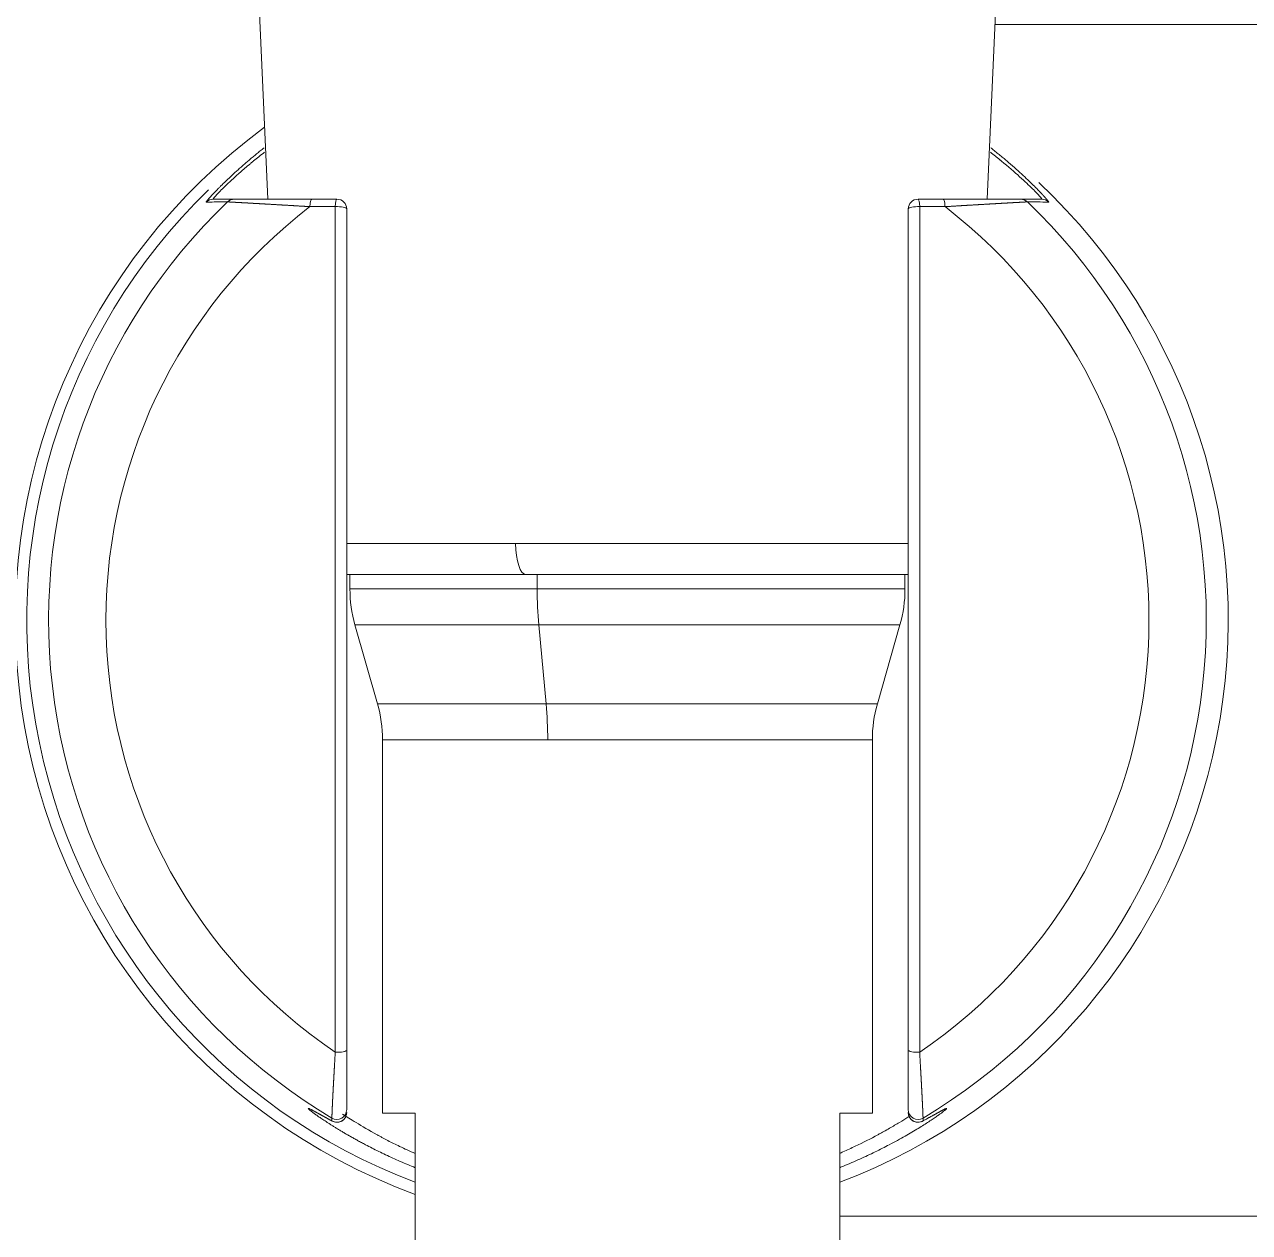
# Model space of a CAD drawing. Header units: millimetres. Extents: x -6909 to -4533, y -2578 to 782.
# Drawn here: x -4974.37 to -4936.85, y -854.58 to -817.58 of the extents above; entities that cross this region are included whole.
import ezdxf

# ---------------------------------------------------------------- set-up
doc = ezdxf.new("R2010")
doc.units = ezdxf.units.MM

msp = doc.modelspace()

# ---------------------------------------------------------------- linework, layer by layer
at = {"linetype": 'Continuous', "lineweight": 18}
for p, q in [((-4966.914, -822.934), (-4967.642, -806.626)), ((-4944.159, -806.626), (-4944.887, -822.934)), ((-4964.8, -822.934), (-4965.572, -822.934)), ((-4946.229, -822.934), (-4947, -822.934)), ((-4964.5, -848.991), (-4964.5, -823.234)), ((-4947.3, -823.234), (-4947.3, -848.991)), ((-4964.5, -834.434), (-4959.007, -834.434)), ((-4964.4, -834.874), (-4964.4, -834.434)), ((-4958.71, -834.434), (-4959.007, -834.434)), ((-4947.3, -834.434), (-4958.71, -834.434)), ((-4947.4, -834.434), (-4947.4, -834.874)), ((-4963.554, -838.396), (-4964.246, -835.973)), ((-4947.554, -835.973), (-4948.246, -838.396)), ((-4963.4, -850.934), (-4963.4, -839.495)), ((-4948.4, -839.495), (-4948.4, -850.934)), ((-4963.4, -850.934), (-4962.4, -850.934)), ((-4962.4, -850.934), (-4962.4, -899.049)), ((-4949.4, -899.517), (-4949.4, -850.934)), ((-4949.4, -850.934), (-4948.4, -850.934))]:
    msp.add_line(p, q, dxfattribs=at)
at = {"linetype": 'Continuous', "lineweight": 13}
for p, q in [((-4944.648, -817.584), (-4909.65, -817.584)), ((-4965.626, -823.164), (-4964.85, -823.164)), ((-4964.85, -823.164), (-4964.85, -849.064)), ((-4946.95, -849.064), (-4946.95, -823.164)), ((-4946.95, -823.164), (-4946.175, -823.164)), ((-4964.5, -833.479), (-4959.333, -833.479)), ((-4959.004, -833.479), (-4959.333, -833.479)), ((-4947.3, -833.479), (-4959.004, -833.479)), ((-4958.668, -834.434), (-4958.668, -834.874)), ((-4964.4, -834.874), (-4958.668, -834.874)), ((-4947.4, -834.874), (-4958.668, -834.874)), ((-4958.617, -835.973), (-4964.246, -835.973)), ((-4958.617, -835.973), (-4958.317, -835.973)), ((-4958.617, -835.973), (-4958.392, -838.396)), ((-4958.317, -835.973), (-4947.554, -835.973)), ((-4963.554, -838.396), (-4958.707, -838.396)), ((-4958.392, -838.396), (-4958.707, -838.396)), ((-4948.246, -838.396), (-4958.392, -838.396)), ((-4958.651, -839.495), (-4963.4, -839.495)), ((-4958.651, -839.495), (-4958.342, -839.495)), ((-4958.342, -839.495), (-4948.4, -839.495)), ((-4909.65, -854.084), (-4949.4, -854.084))]:
    msp.add_line(p, q, dxfattribs=at)
at = {"linetype": 'Continuous', "lineweight": 18}
for centre, radius, start, end in [((-4955.9, -835.834), 18.75, 126.3459, 249.7164), ((-4955.9, -835.834), 18.4, 290.6869, 46.7719), ((-4955.9, -835.834), 18.4, 134.235, 249.3131), ((-4964.8, -823.234), 0.3, 0, 90), ((-4947, -823.234), 0.3, 90, 180), ((-4960.4, -834.874), 4, 180, 195.9454), ((-4951.4, -834.874), 4, 344.0546, 0), ((-4967.4, -839.495), 4, 0, 15.9453), ((-4944.4, -839.495), 4, 164.0547, 180), ((-4964.8, -850.909), 0.3, 270, 0), ((-4947, -850.909), 0.3, 180, 270), ((-4964.8, -850.909), 0.3, 241.4248, 270), ((-4947, -850.909), 0.3, 270, 298.5752)]:
    msp.add_arc(centre, radius, start, end, dxfattribs=at)
at = {"linetype": 'Continuous', "lineweight": 13}
for radius, start, end in [(17.729, 133.7038, 239.2939), (15.973, 127.5086, 235.9221), (15.973, 304.0779, 52.4914), (17.729, 300.7061, 46.2962)]:
    msp.add_arc((-4955.9, -835.834), radius, start, end, dxfattribs=at)
at = {"linetype": 'Continuous', "lineweight": 13, "extrusion": (0, 0, -1)}
for centre, major_axis, ratio, start_param, end_param in [((-4968.587, -823.234), (0, 0.3), 0.999731, 5.494202, 6.283185), ((-4967.943, -823.234), (0, 0.3), 0.999716, 5.520268, 6.283185), ((-4965.572, -823.234), (0, 0.3), 0.186318, 4.950522, 6.283185), ((-4964.8, -823.234), (0, 0.3), 0.171458, 4.950522, 6.283185), ((-4964.8, -823.234), (-0.3, 0), 0.239233, 1.403396, 3.141593), ((-4947, -823.234), (-0.3, 0), 0.239233, 0, 1.738197), ((-4947, -823.234), (0, -0.3), 0.171458, 3.141593, 4.474256), ((-4946.229, -823.234), (0, 0.3), 0.186318, 0, 1.332663), ((-4943.858, -823.234), (0, 0.3), 0.999716, 0, 0.762917), ((-4943.213, -823.234), (0, 0.3), 0.999731, 0, 0.788984), ((-4959.007, -833.434), (0, 1), 0.325568, 3.142868, 4.667776), ((-4957.365, -834.874), (0, 4), 0.325568, 4.434089, 4.712389), ((-4959.644, -839.495), (0, -4), 0.325568, 4.43409, 4.712389), ((-4964.8, -848.991), (-0.3, 0), 0.249793, 3.141593, 4.87979), ((-4947, -848.991), (-0.3, 0), 0.249793, 4.544988, 6.283185), ((-4964.8, -850.82), (-0.3, 0), 0.999817, 3.141593, 5.248231), ((-4964.8, -850.909), (0.3, 0), 0.999817, 0, 2.104045), ((-4947, -850.82), (-0.3, 0), 0.999817, 4.176547, 6.283185), ((-4947, -850.909), (0.3, 0), 0.999817, 1.037548, 3.141593), ((-4947, -850.909), (0.143, -0.263), 0.90287, 6.24487, 6.490087)]:
    msp.add_ellipse(centre, major_axis=major_axis, ratio=ratio, start_param=start_param, end_param=end_param, dxfattribs=at)
at = {"linetype": 'Continuous', "lineweight": 13}
for points, knots in [([(-4967.03, -821.363), (-4967.031, -821.363), (-4967.07, -821.394), (-4967.148, -821.456), (-4967.26, -821.547), (-4967.369, -821.637), (-4967.473, -821.725), (-4967.579, -821.814), (-4967.684, -821.906), (-4967.789, -821.998), (-4967.888, -822.088), (-4967.982, -822.174), (-4968.071, -822.257), (-4968.155, -822.336), (-4968.234, -822.412), (-4968.309, -822.485), (-4968.378, -822.554), (-4968.442, -822.619), (-4968.489, -822.667), (-4968.522, -822.701), (-4968.542, -822.722), (-4968.562, -822.742), (-4968.58, -822.761), (-4968.598, -822.78), (-4968.615, -822.799), (-4968.631, -822.816), (-4968.647, -822.833), (-4968.662, -822.849), (-4968.676, -822.864), (-4968.689, -822.879), (-4968.701, -822.893), (-4968.713, -822.906), (-4968.724, -822.919), (-4968.735, -822.931), (-4968.744, -822.942), (-4968.753, -822.952), (-4968.761, -822.962), (-4968.768, -822.971), (-4968.775, -822.98), (-4968.781, -822.987), (-4968.786, -822.994), (-4968.791, -823), (-4968.794, -823.006), (-4968.797, -823.01), (-4968.8, -823.014), (-4968.801, -823.017), (-4968.802, -823.02), (-4968.802, -823.022), (-4968.802, -823.023), (-4968.801, -823.023), (-4968.8, -823.023)], [0, 0, 0, 0, 0.000277, 0.035085, 0.069599, 0.103841, 0.137836, 0.171607, 0.209936, 0.247993, 0.285822, 0.323466, 0.360971, 0.398381, 0.435743, 0.473102, 0.510504, 0.547995, 0.58562, 0.599547, 0.613412, 0.627218, 0.640967, 0.654662, 0.668304, 0.681897, 0.695442, 0.708943, 0.722402, 0.735821, 0.749203, 0.762551, 0.775868, 0.789155, 0.802416, 0.815653, 0.828869, 0.842067, 0.855249, 0.868418, 0.881577, 0.894728, 0.907875, 0.92102, 0.934165, 0.947314, 0.96047, 0.973634, 0.98681, 1, 1, 1, 1]), ([(-4943, -823.023), (-4943, -823.023), (-4942.999, -823.023), (-4942.999, -823.023), (-4942.998, -823.022), (-4942.998, -823.022), (-4942.998, -823.021), (-4942.998, -823.02), (-4942.999, -823.019), (-4942.999, -823.018), (-4942.999, -823.017), (-4943, -823.015), (-4943.001, -823.013), (-4943.002, -823.012), (-4943.003, -823.01), (-4943.005, -823.007), (-4943.006, -823.005), (-4943.008, -823.003), (-4943.01, -823), (-4943.012, -822.997), (-4943.014, -822.994), (-4943.016, -822.991), (-4943.019, -822.988), (-4943.021, -822.985), (-4943.024, -822.981), (-4943.027, -822.977), (-4943.03, -822.973), (-4943.034, -822.969), (-4943.037, -822.965), (-4943.041, -822.961), (-4943.044, -822.956), (-4943.048, -822.951), (-4943.052, -822.947), (-4943.057, -822.942), (-4943.061, -822.936), (-4943.066, -822.931), (-4943.071, -822.926), (-4943.075, -822.92), (-4943.08, -822.914), (-4943.086, -822.908), (-4943.091, -822.902), (-4943.097, -822.896), (-4943.102, -822.889), (-4943.108, -822.883), (-4943.114, -822.876), (-4943.121, -822.869), (-4943.127, -822.862), (-4943.134, -822.855), (-4943.14, -822.848), (-4943.147, -822.84), (-4943.154, -822.832), (-4943.161, -822.825), (-4943.169, -822.817), (-4943.176, -822.808), (-4943.184, -822.8), (-4943.192, -822.792), (-4943.2, -822.783), (-4943.208, -822.774), (-4943.217, -822.766), (-4943.225, -822.756), (-4943.234, -822.747), (-4943.243, -822.738), (-4943.252, -822.728), (-4943.261, -822.719), (-4943.27, -822.709), (-4943.28, -822.699), (-4943.29, -822.689), (-4943.338, -822.639), (-4943.433, -822.543), (-4943.594, -822.385), (-4943.779, -822.21), (-4943.989, -822.018), (-4944.179, -821.851), (-4944.336, -821.717), (-4944.452, -821.62), (-4944.572, -821.521), (-4944.679, -821.435), (-4944.746, -821.382), (-4944.77, -821.363)], [0, 0, 0, 0, 0.006194, 0.012385, 0.018572, 0.024757, 0.030939, 0.037119, 0.043298, 0.049474, 0.055649, 0.061824, 0.067997, 0.07417, 0.080343, 0.086516, 0.092689, 0.098862, 0.105037, 0.111213, 0.117391, 0.12357, 0.129751, 0.135935, 0.142121, 0.14831, 0.154502, 0.160698, 0.166898, 0.173101, 0.179309, 0.185522, 0.191739, 0.197962, 0.20419, 0.210424, 0.216663, 0.222909, 0.229162, 0.235421, 0.241688, 0.247962, 0.254243, 0.260532, 0.26683, 0.273136, 0.279451, 0.285774, 0.292107, 0.29845, 0.304802, 0.311164, 0.317536, 0.32392, 0.330313, 0.336718, 0.343135, 0.349563, 0.356002, 0.362454, 0.368918, 0.375395, 0.381885, 0.388387, 0.394903, 0.401433, 0.407976, 0.414534, 0.49703, 0.579151, 0.661382, 0.744206, 0.828099, 0.865242, 0.902661, 0.940386, 0.97845, 1, 1, 1, 1]), ([(-4968.8, -823.023), (-4968.796, -823.023), (-4968.791, -823.023), (-4968.768, -823.023), (-4968.749, -823.023), (-4968.655, -823.022), (-4968.58, -823.021), (-4968.387, -823.02), (-4968.269, -823.019), (-4968.15, -823.018)], [0, 0, 0, 0, 0.021876, 0.021876, 0.109381, 0.109381, 0.459399, 0.459399, 1, 1, 1, 1]), ([(-4943.651, -823.018), (-4943.646, -823.018), (-4943.641, -823.018), (-4943.617, -823.018), (-4943.598, -823.018), (-4943.502, -823.019), (-4943.426, -823.019), (-4943.232, -823.021), (-4943.116, -823.022), (-4943, -823.023)], [0, 0, 0, 0, 0.021876, 0.021876, 0.109381, 0.109381, 0.459399, 0.459399, 1, 1, 1, 1]), ([(-4964.85, -849.064), (-4964.851, -849.074), (-4964.852, -849.092), (-4964.853, -849.119), (-4964.855, -849.146), (-4964.856, -849.173), (-4964.858, -849.2), (-4964.859, -849.226), (-4964.861, -849.253), (-4964.862, -849.279), (-4964.864, -849.306), (-4964.865, -849.332), (-4964.867, -849.358), (-4964.868, -849.384), (-4964.87, -849.409), (-4964.871, -849.435), (-4964.872, -849.46), (-4964.874, -849.486), (-4964.875, -849.511), (-4964.877, -849.536), (-4964.878, -849.561), (-4964.88, -849.585), (-4964.881, -849.61), (-4964.882, -849.634), (-4964.884, -849.659), (-4964.885, -849.683), (-4964.886, -849.707), (-4964.888, -849.73), (-4964.889, -849.754), (-4964.89, -849.777), (-4964.892, -849.801), (-4964.893, -849.824), (-4964.894, -849.847), (-4964.896, -849.869), (-4964.897, -849.892), (-4964.898, -849.914), (-4964.899, -849.936), (-4964.901, -849.959), (-4964.902, -849.98), (-4964.903, -850.002), (-4964.904, -850.024), (-4964.905, -850.045), (-4964.906, -850.066), (-4964.908, -850.087), (-4964.909, -850.108), (-4964.91, -850.128), (-4964.911, -850.149), (-4964.912, -850.169), (-4964.913, -850.189), (-4964.914, -850.209), (-4964.915, -850.228), (-4964.916, -850.248), (-4964.917, -850.267), (-4964.918, -850.286), (-4964.919, -850.304), (-4964.92, -850.323), (-4964.921, -850.341), (-4964.922, -850.36), (-4964.923, -850.378), (-4964.924, -850.395), (-4964.925, -850.413), (-4964.926, -850.43), (-4964.926, -850.447), (-4964.927, -850.464), (-4964.928, -850.481), (-4964.929, -850.497), (-4964.93, -850.514), (-4964.93, -850.53), (-4964.931, -850.546), (-4964.932, -850.561), (-4964.933, -850.577), (-4964.933, -850.592), (-4964.934, -850.607), (-4964.935, -850.622), (-4964.935, -850.636), (-4964.936, -850.65), (-4964.937, -850.664), (-4964.937, -850.678), (-4964.938, -850.692), (-4964.939, -850.705), (-4964.939, -850.718), (-4964.94, -850.731), (-4964.94, -850.744), (-4964.941, -850.757), (-4964.941, -850.769), (-4964.942, -850.781), (-4964.943, -850.793), (-4964.943, -850.804), (-4964.943, -850.815), (-4964.944, -850.827), (-4964.944, -850.837), (-4964.945, -850.848), (-4964.945, -850.858), (-4964.946, -850.869), (-4964.946, -850.878), (-4964.946, -850.888), (-4964.947, -850.898), (-4964.947, -850.907), (-4964.948, -850.916), (-4964.948, -850.924), (-4964.948, -850.933), (-4964.949, -850.941), (-4964.949, -850.949), (-4964.949, -850.957), (-4964.949, -850.964), (-4964.95, -850.972), (-4964.95, -850.979), (-4964.95, -850.986), (-4964.95, -850.992), (-4964.951, -850.999), (-4964.951, -851.005), (-4964.951, -851.01), (-4964.951, -851.016), (-4964.952, -851.021), (-4964.952, -851.027), (-4964.952, -851.031), (-4964.952, -851.036), (-4964.952, -851.04), (-4964.952, -851.045), (-4964.952, -851.049), (-4964.953, -851.052), (-4964.953, -851.056), (-4964.953, -851.059), (-4964.953, -851.062), (-4964.953, -851.064), (-4964.953, -851.067), (-4964.953, -851.069), (-4964.953, -851.071), (-4964.953, -851.073), (-4964.953, -851.074), (-4964.953, -851.076), (-4964.953, -851.077), (-4964.953, -851.077), (-4964.953, -851.078), (-4964.953, -851.078)], [0, 0, 0, 0, 0.008527, 0.017038, 0.025532, 0.03401, 0.042473, 0.050919, 0.059349, 0.067762, 0.07616, 0.084541, 0.092907, 0.101256, 0.109589, 0.117905, 0.126206, 0.13449, 0.142758, 0.15101, 0.159246, 0.167466, 0.17567, 0.183858, 0.192029, 0.200185, 0.208324, 0.216447, 0.224555, 0.232646, 0.240722, 0.248781, 0.256825, 0.264853, 0.272865, 0.280861, 0.288841, 0.296806, 0.304754, 0.312688, 0.320605, 0.328507, 0.336393, 0.344264, 0.35212, 0.35996, 0.367785, 0.375594, 0.383388, 0.391167, 0.398931, 0.40668, 0.414413, 0.422132, 0.429836, 0.437525, 0.445199, 0.452859, 0.460504, 0.468134, 0.47575, 0.483351, 0.490939, 0.498512, 0.506071, 0.513615, 0.521146, 0.528663, 0.536166, 0.543655, 0.551131, 0.558594, 0.566042, 0.573478, 0.5809, 0.588309, 0.595705, 0.603089, 0.610459, 0.617817, 0.625162, 0.632495, 0.639815, 0.647123, 0.654419, 0.661703, 0.668976, 0.676236, 0.683485, 0.690722, 0.697948, 0.705163, 0.712367, 0.719559, 0.726741, 0.733912, 0.741073, 0.748223, 0.755363, 0.762493, 0.769613, 0.776723, 0.783823, 0.790914, 0.797995, 0.805067, 0.812131, 0.819185, 0.82623, 0.833267, 0.840295, 0.847316, 0.854328, 0.861332, 0.868328, 0.875316, 0.882298, 0.889271, 0.896238, 0.903198, 0.910151, 0.917097, 0.924037, 0.930971, 0.937898, 0.94482, 0.951736, 0.958646, 0.965551, 0.97245, 0.979345, 0.986235, 0.99312, 1, 1, 1, 1]), ([(-4946.847, -851.078), (-4946.847, -851.078), (-4946.847, -851.077), (-4946.847, -851.077), (-4946.847, -851.076), (-4946.847, -851.074), (-4946.847, -851.073), (-4946.847, -851.071), (-4946.847, -851.069), (-4946.847, -851.067), (-4946.848, -851.064), (-4946.848, -851.062), (-4946.848, -851.059), (-4946.848, -851.056), (-4946.848, -851.052), (-4946.848, -851.049), (-4946.848, -851.045), (-4946.848, -851.04), (-4946.848, -851.036), (-4946.849, -851.031), (-4946.849, -851.027), (-4946.849, -851.021), (-4946.849, -851.016), (-4946.849, -851.01), (-4946.85, -851.005), (-4946.85, -850.999), (-4946.85, -850.992), (-4946.85, -850.986), (-4946.85, -850.979), (-4946.851, -850.972), (-4946.851, -850.964), (-4946.851, -850.957), (-4946.852, -850.949), (-4946.852, -850.941), (-4946.852, -850.933), (-4946.853, -850.924), (-4946.853, -850.916), (-4946.853, -850.907), (-4946.854, -850.898), (-4946.854, -850.888), (-4946.854, -850.878), (-4946.855, -850.869), (-4946.855, -850.858), (-4946.856, -850.848), (-4946.856, -850.837), (-4946.856, -850.827), (-4946.857, -850.815), (-4946.857, -850.804), (-4946.858, -850.793), (-4946.858, -850.781), (-4946.859, -850.769), (-4946.86, -850.757), (-4946.86, -850.744), (-4946.861, -850.731), (-4946.861, -850.718), (-4946.862, -850.705), (-4946.862, -850.692), (-4946.863, -850.678), (-4946.864, -850.664), (-4946.864, -850.65), (-4946.865, -850.636), (-4946.866, -850.622), (-4946.866, -850.607), (-4946.867, -850.592), (-4946.868, -850.577), (-4946.869, -850.561), (-4946.869, -850.546), (-4946.87, -850.53), (-4946.871, -850.514), (-4946.872, -850.497), (-4946.872, -850.481), (-4946.873, -850.464), (-4946.874, -850.447), (-4946.875, -850.43), (-4946.876, -850.413), (-4946.877, -850.395), (-4946.878, -850.378), (-4946.879, -850.36), (-4946.879, -850.341), (-4946.88, -850.323), (-4946.881, -850.304), (-4946.882, -850.286), (-4946.883, -850.267), (-4946.884, -850.248), (-4946.885, -850.228), (-4946.886, -850.209), (-4946.887, -850.189), (-4946.889, -850.169), (-4946.89, -850.149), (-4946.891, -850.128), (-4946.892, -850.108), (-4946.893, -850.087), (-4946.894, -850.066), (-4946.895, -850.045), (-4946.896, -850.024), (-4946.898, -850.002), (-4946.899, -849.98), (-4946.9, -849.959), (-4946.901, -849.936), (-4946.902, -849.914), (-4946.904, -849.892), (-4946.905, -849.869), (-4946.906, -849.847), (-4946.907, -849.824), (-4946.909, -849.801), (-4946.91, -849.777), (-4946.911, -849.754), (-4946.913, -849.73), (-4946.914, -849.707), (-4946.915, -849.683), (-4946.917, -849.659), (-4946.918, -849.634), (-4946.919, -849.61), (-4946.921, -849.585), (-4946.922, -849.561), (-4946.924, -849.536), (-4946.925, -849.511), (-4946.927, -849.486), (-4946.928, -849.46), (-4946.929, -849.435), (-4946.931, -849.409), (-4946.932, -849.384), (-4946.934, -849.358), (-4946.935, -849.332), (-4946.937, -849.306), (-4946.938, -849.279), (-4946.94, -849.253), (-4946.941, -849.226), (-4946.943, -849.2), (-4946.944, -849.173), (-4946.946, -849.146), (-4946.947, -849.119), (-4946.949, -849.092), (-4946.95, -849.074), (-4946.95, -849.064)], [0, 0, 0, 0, 0.00688, 0.013765, 0.020655, 0.02755, 0.034449, 0.041354, 0.048264, 0.05518, 0.062102, 0.069029, 0.075963, 0.082903, 0.089849, 0.096802, 0.103762, 0.110729, 0.117702, 0.124684, 0.131672, 0.138668, 0.145672, 0.152684, 0.159705, 0.166733, 0.17377, 0.180815, 0.187869, 0.194933, 0.202005, 0.209086, 0.216177, 0.223277, 0.230387, 0.237507, 0.244637, 0.251777, 0.258927, 0.266088, 0.273259, 0.280441, 0.287633, 0.294837, 0.302052, 0.309278, 0.316515, 0.323764, 0.331024, 0.338297, 0.345581, 0.352877, 0.360185, 0.367505, 0.374838, 0.382183, 0.389541, 0.396911, 0.404295, 0.411691, 0.4191, 0.426522, 0.433958, 0.441406, 0.448869, 0.456345, 0.463834, 0.471337, 0.478854, 0.486385, 0.493929, 0.501488, 0.509061, 0.516649, 0.52425, 0.531866, 0.539496, 0.547141, 0.554801, 0.562475, 0.570164, 0.577868, 0.585587, 0.59332, 0.601069, 0.608833, 0.616612, 0.624406, 0.632215, 0.64004, 0.64788, 0.655736, 0.663607, 0.671493, 0.679395, 0.687312, 0.695246, 0.703194, 0.711159, 0.719139, 0.727135, 0.735147, 0.743175, 0.751219, 0.759278, 0.767354, 0.775445, 0.783553, 0.791676, 0.799815, 0.807971, 0.816142, 0.82433, 0.832534, 0.840754, 0.84899, 0.857242, 0.86551, 0.873794, 0.882095, 0.890411, 0.898744, 0.907093, 0.915459, 0.92384, 0.932238, 0.940651, 0.949081, 0.957527, 0.96599, 0.974468, 0.982962, 0.991473, 1, 1, 1, 1]), ([(-4964.953, -851.078), (-4964.953, -851.082), (-4964.953, -851.086), (-4964.953, -851.105), (-4964.953, -851.12), (-4964.953, -851.146), (-4964.953, -851.157), (-4964.953, -851.167)], [0, 0, 0, 0, 0.129093, 0.129093, 0.645463, 0.645463, 1, 1, 1, 1]), ([(-4946.848, -851.167), (-4946.848, -851.163), (-4946.848, -851.16), (-4946.848, -851.14), (-4946.847, -851.125), (-4946.847, -851.099), (-4946.847, -851.089), (-4946.847, -851.078)], [0, 0, 0, 0, 0.129093, 0.129093, 0.645463, 0.645463, 1, 1, 1, 1])]:
    msp.add_open_spline(points, degree=3, knots=knots, dxfattribs=at)
at = {"linetype": 'Continuous', "lineweight": 18}
for points, knots in [([(-4968.587, -822.934), (-4968.596, -822.934), (-4968.577, -822.906), (-4968.483, -822.797), (-4968.408, -822.717), (-4968.202, -822.513), (-4968.071, -822.389), (-4967.833, -822.175), (-4967.746, -822.099), (-4967.606, -821.978), (-4967.534, -821.916), (-4967.444, -821.842), (-4967.398, -821.804), (-4967.375, -821.785), (-4967.364, -821.775), (-4967.358, -821.77), (-4967.355, -821.768), (-4967.353, -821.767), (-4967.353, -821.766), (-4967.352, -821.766), (-4967.352, -821.765), (-4967.246, -821.679), (-4967.135, -821.589), (-4967.018, -821.498)], [0, 0, 0, 0, 0.219491, 0.219491, 0.438982, 0.438982, 0.658472, 0.658472, 0.768218, 0.768218, 0.82309, 0.850527, 0.864245, 0.871104, 0.874534, 0.876248, 0.877106, 0.877534, 0.877749, 0.877749, 0.877963, 0.877963, 1, 1, 1, 1]), ([(-4944.782, -821.498), (-4944.771, -821.507), (-4944.759, -821.517), (-4944.695, -821.567), (-4944.618, -821.628), (-4944.532, -821.697), (-4944.49, -821.732), (-4944.469, -821.749), (-4944.458, -821.758), (-4944.453, -821.762), (-4944.45, -821.764), (-4944.449, -821.765), (-4944.448, -821.765), (-4944.448, -821.766), (-4944.448, -821.766), (-4944.233, -821.942), (-4944.046, -822.104), (-4943.729, -822.389), (-4943.598, -822.513), (-4943.392, -822.717), (-4943.317, -822.797), (-4943.223, -822.906), (-4943.204, -822.934), (-4943.213, -822.934)], [0, 0, 0, 0, 0.0124, 0.0124, 0.067267, 0.0947, 0.108417, 0.115275, 0.118704, 0.120419, 0.121276, 0.121705, 0.121919, 0.121919, 0.122133, 0.122133, 0.3416, 0.3416, 0.561067, 0.561067, 0.780533, 0.780533, 1, 1, 1, 1]), ([(-4968.15, -823.018), (-4968.15, -823.018), (-4968.149, -823.018), (-4968.148, -823.018), (-4968.147, -823.018), (-4968.146, -823.018), (-4968.144, -823.018), (-4968.142, -823.018), (-4968.14, -823.018), (-4968.138, -823.018), (-4968.135, -823.018), (-4968.132, -823.019), (-4968.129, -823.019), (-4968.126, -823.019), (-4968.122, -823.019), (-4968.118, -823.019), (-4968.114, -823.02), (-4968.109, -823.02), (-4968.105, -823.02), (-4968.1, -823.02), (-4968.095, -823.021), (-4968.089, -823.021), (-4968.083, -823.021), (-4968.077, -823.022), (-4968.071, -823.022), (-4968.065, -823.022), (-4968.058, -823.023), (-4968.051, -823.023), (-4968.044, -823.023), (-4968.036, -823.024), (-4968.029, -823.024), (-4968.021, -823.025), (-4968.013, -823.025), (-4968.004, -823.026), (-4967.995, -823.026), (-4967.986, -823.027), (-4967.977, -823.027), (-4967.968, -823.028), (-4967.958, -823.028), (-4967.948, -823.029), (-4967.938, -823.029), (-4967.928, -823.03), (-4967.917, -823.03), (-4967.906, -823.031), (-4967.895, -823.032), (-4967.884, -823.032), (-4967.872, -823.033), (-4967.86, -823.034), (-4967.848, -823.034), (-4967.836, -823.035), (-4967.823, -823.036), (-4967.81, -823.036), (-4967.797, -823.037), (-4967.784, -823.038), (-4967.77, -823.039), (-4967.757, -823.039), (-4967.743, -823.04), (-4967.729, -823.041), (-4967.714, -823.042), (-4967.699, -823.043), (-4967.685, -823.043), (-4967.669, -823.044), (-4967.654, -823.045), (-4967.638, -823.046), (-4967.623, -823.047), (-4967.607, -823.048), (-4967.59, -823.049), (-4967.574, -823.05), (-4967.557, -823.05), (-4967.54, -823.051), (-4967.523, -823.052), (-4967.506, -823.053), (-4967.488, -823.054), (-4967.47, -823.055), (-4967.452, -823.056), (-4967.434, -823.057), (-4967.416, -823.058), (-4967.397, -823.059), (-4967.378, -823.061), (-4967.359, -823.062), (-4967.34, -823.063), (-4967.32, -823.064), (-4967.301, -823.065), (-4967.281, -823.066), (-4967.261, -823.067), (-4967.24, -823.068), (-4967.22, -823.07), (-4967.199, -823.071), (-4967.178, -823.072), (-4967.157, -823.073), (-4967.136, -823.074), (-4967.114, -823.076), (-4967.092, -823.077), (-4967.07, -823.078), (-4967.048, -823.079), (-4967.026, -823.081), (-4967.003, -823.082), (-4966.981, -823.083), (-4966.958, -823.085), (-4966.935, -823.086), (-4966.911, -823.087), (-4966.888, -823.089), (-4966.864, -823.09), (-4966.84, -823.091), (-4966.816, -823.093), (-4966.792, -823.094), (-4966.768, -823.096), (-4966.743, -823.097), (-4966.718, -823.099), (-4966.693, -823.1), (-4966.668, -823.101), (-4966.643, -823.103), (-4966.618, -823.104), (-4966.592, -823.106), (-4966.566, -823.108), (-4966.54, -823.109), (-4966.514, -823.111), (-4966.488, -823.112), (-4966.461, -823.114), (-4966.435, -823.115), (-4966.408, -823.117), (-4966.381, -823.118), (-4966.354, -823.12), (-4966.326, -823.122), (-4966.299, -823.123), (-4966.271, -823.125), (-4966.243, -823.127), (-4966.216, -823.128), (-4966.187, -823.13), (-4966.159, -823.132), (-4966.131, -823.133), (-4966.102, -823.135), (-4966.074, -823.137), (-4966.045, -823.139), (-4966.016, -823.14), (-4965.987, -823.142), (-4965.957, -823.144), (-4965.928, -823.146), (-4965.898, -823.147), (-4965.869, -823.149), (-4965.839, -823.151), (-4965.809, -823.153), (-4965.779, -823.154), (-4965.748, -823.156), (-4965.718, -823.158), (-4965.687, -823.16), (-4965.657, -823.162), (-4965.636, -823.163), (-4965.626, -823.164)], [0, 0, 0, 0, 0.005822, 0.011643, 0.017466, 0.02329, 0.029115, 0.034941, 0.04077, 0.046602, 0.052436, 0.058274, 0.064115, 0.069961, 0.075811, 0.081666, 0.087525, 0.093391, 0.099262, 0.10514, 0.111024, 0.116915, 0.122814, 0.12872, 0.134634, 0.140557, 0.146488, 0.152428, 0.158378, 0.164338, 0.170308, 0.176288, 0.182279, 0.188281, 0.194294, 0.20032, 0.206357, 0.212406, 0.218469, 0.224544, 0.230633, 0.236735, 0.242851, 0.248981, 0.255125, 0.261285, 0.267459, 0.273649, 0.279854, 0.286075, 0.292312, 0.298566, 0.304836, 0.311123, 0.317427, 0.323748, 0.330087, 0.336444, 0.342819, 0.349212, 0.355623, 0.362054, 0.368503, 0.374972, 0.381459, 0.387967, 0.394494, 0.401041, 0.407608, 0.414196, 0.420804, 0.427433, 0.434082, 0.440753, 0.447445, 0.454158, 0.460893, 0.467649, 0.474427, 0.481228, 0.48805, 0.494895, 0.501762, 0.508651, 0.515563, 0.522498, 0.529456, 0.536437, 0.543441, 0.550468, 0.557518, 0.564592, 0.57169, 0.578811, 0.585956, 0.593125, 0.600317, 0.607534, 0.614775, 0.62204, 0.629329, 0.636642, 0.64398, 0.651342, 0.658729, 0.66614, 0.673576, 0.681037, 0.688522, 0.696032, 0.703567, 0.711127, 0.718711, 0.726321, 0.733955, 0.741615, 0.749299, 0.757009, 0.764744, 0.772503, 0.780288, 0.788098, 0.795934, 0.803794, 0.81168, 0.81959, 0.827526, 0.835488, 0.843474, 0.851486, 0.859523, 0.867585, 0.875672, 0.883784, 0.891922, 0.900085, 0.908273, 0.916486, 0.924725, 0.932988, 0.941277, 0.949591, 0.95793, 0.966294, 0.974683, 0.983097, 0.991536, 1, 1, 1, 1]), ([(-4965.572, -822.934), (-4965.643, -822.934), (-4965.714, -822.934), (-4966.174, -822.934), (-4966.558, -822.934), (-4967.131, -822.934), (-4967.347, -822.934), (-4967.645, -822.934), (-4967.749, -822.934), (-4967.895, -822.934), (-4967.938, -822.934), (-4967.943, -822.934)], [0, 0, 0, 0, 0.063868, 0.063868, 0.419817, 0.419817, 0.660264, 0.660264, 0.82942, 0.82942, 1, 1, 1, 1]), ([(-4943.858, -822.934), (-4943.863, -822.934), (-4943.908, -822.934), (-4944.067, -822.934), (-4944.186, -822.934), (-4944.491, -822.934), (-4944.69, -822.934), (-4945.237, -822.934), (-4945.613, -822.934), (-4946.072, -822.934), (-4946.15, -822.934), (-4946.229, -822.934)], [0, 0, 0, 0, 0.176297, 0.176297, 0.360772, 0.360772, 0.580731, 0.580731, 0.929662, 0.929662, 1, 1, 1, 1]), ([(-4946.175, -823.164), (-4946.163, -823.163), (-4946.141, -823.162), (-4946.107, -823.16), (-4946.073, -823.158), (-4946.039, -823.156), (-4946.006, -823.154), (-4945.973, -823.152), (-4945.94, -823.15), (-4945.907, -823.148), (-4945.874, -823.146), (-4945.841, -823.144), (-4945.809, -823.142), (-4945.777, -823.14), (-4945.745, -823.138), (-4945.713, -823.136), (-4945.681, -823.134), (-4945.65, -823.132), (-4945.619, -823.13), (-4945.588, -823.128), (-4945.557, -823.127), (-4945.526, -823.125), (-4945.495, -823.123), (-4945.465, -823.121), (-4945.435, -823.119), (-4945.405, -823.118), (-4945.375, -823.116), (-4945.346, -823.114), (-4945.316, -823.112), (-4945.287, -823.111), (-4945.258, -823.109), (-4945.23, -823.107), (-4945.201, -823.106), (-4945.173, -823.104), (-4945.145, -823.102), (-4945.117, -823.101), (-4945.089, -823.099), (-4945.062, -823.097), (-4945.035, -823.096), (-4945.008, -823.094), (-4944.981, -823.093), (-4944.954, -823.091), (-4944.928, -823.09), (-4944.902, -823.088), (-4944.876, -823.087), (-4944.85, -823.085), (-4944.825, -823.084), (-4944.8, -823.082), (-4944.775, -823.081), (-4944.75, -823.079), (-4944.726, -823.078), (-4944.702, -823.076), (-4944.678, -823.075), (-4944.654, -823.074), (-4944.63, -823.072), (-4944.607, -823.071), (-4944.584, -823.07), (-4944.561, -823.068), (-4944.539, -823.067), (-4944.517, -823.066), (-4944.495, -823.065), (-4944.473, -823.063), (-4944.452, -823.062), (-4944.43, -823.061), (-4944.409, -823.06), (-4944.389, -823.059), (-4944.368, -823.057), (-4944.348, -823.056), (-4944.328, -823.055), (-4944.308, -823.054), (-4944.289, -823.053), (-4944.27, -823.052), (-4944.251, -823.051), (-4944.233, -823.05), (-4944.214, -823.049), (-4944.196, -823.048), (-4944.179, -823.047), (-4944.161, -823.046), (-4944.144, -823.045), (-4944.127, -823.044), (-4944.11, -823.043), (-4944.094, -823.042), (-4944.078, -823.041), (-4944.062, -823.04), (-4944.046, -823.039), (-4944.031, -823.039), (-4944.016, -823.038), (-4944.002, -823.037), (-4943.987, -823.036), (-4943.973, -823.035), (-4943.959, -823.035), (-4943.946, -823.034), (-4943.933, -823.033), (-4943.92, -823.032), (-4943.907, -823.032), (-4943.895, -823.031), (-4943.883, -823.03), (-4943.871, -823.03), (-4943.859, -823.029), (-4943.848, -823.029), (-4943.837, -823.028), (-4943.827, -823.027), (-4943.817, -823.027), (-4943.807, -823.026), (-4943.797, -823.026), (-4943.788, -823.025), (-4943.779, -823.025), (-4943.77, -823.024), (-4943.761, -823.024), (-4943.753, -823.023), (-4943.745, -823.023), (-4943.738, -823.022), (-4943.731, -823.022), (-4943.724, -823.022), (-4943.717, -823.021), (-4943.711, -823.021), (-4943.705, -823.021), (-4943.699, -823.02), (-4943.694, -823.02), (-4943.689, -823.02), (-4943.684, -823.019), (-4943.68, -823.019), (-4943.675, -823.019), (-4943.672, -823.019), (-4943.668, -823.019), (-4943.665, -823.018), (-4943.662, -823.018), (-4943.659, -823.018), (-4943.657, -823.018), (-4943.655, -823.018), (-4943.654, -823.018), (-4943.652, -823.018), (-4943.651, -823.018), (-4943.651, -823.018), (-4943.651, -823.018)], [0, 0, 0, 0, 0.00936, 0.01869, 0.027989, 0.037258, 0.046495, 0.055703, 0.064879, 0.074025, 0.08314, 0.092224, 0.101277, 0.1103, 0.119292, 0.128252, 0.137182, 0.146082, 0.15495, 0.163787, 0.172594, 0.18137, 0.190115, 0.198829, 0.207512, 0.216165, 0.224787, 0.233378, 0.241938, 0.250467, 0.258966, 0.267435, 0.275872, 0.28428, 0.292656, 0.301003, 0.309319, 0.317604, 0.32586, 0.334085, 0.34228, 0.350445, 0.35858, 0.366685, 0.374761, 0.382806, 0.390822, 0.398809, 0.406766, 0.414695, 0.422594, 0.430463, 0.438304, 0.446117, 0.4539, 0.461656, 0.469382, 0.477081, 0.484752, 0.492394, 0.50001, 0.507597, 0.515157, 0.52269, 0.530197, 0.537676, 0.545129, 0.552555, 0.559956, 0.56733, 0.574679, 0.582002, 0.5893, 0.596573, 0.603822, 0.611046, 0.618245, 0.625421, 0.632573, 0.639702, 0.646808, 0.65389, 0.660951, 0.667989, 0.675005, 0.682, 0.688973, 0.695925, 0.702857, 0.709769, 0.716661, 0.723533, 0.730386, 0.73722, 0.744036, 0.750833, 0.757613, 0.764376, 0.771122, 0.777851, 0.784564, 0.791262, 0.797944, 0.804611, 0.811264, 0.817903, 0.824528, 0.83114, 0.83774, 0.844327, 0.850903, 0.857467, 0.864021, 0.870564, 0.877097, 0.883621, 0.890136, 0.896642, 0.903141, 0.909632, 0.916115, 0.922593, 0.929064, 0.93553, 0.941991, 0.948448, 0.954901, 0.96135, 0.967796, 0.974239, 0.980681, 0.987122, 0.993561, 1, 1, 1, 1]), ([(-4964.5, -850.82), (-4964.5, -850.818), (-4964.5, -850.806), (-4964.5, -850.734), (-4964.5, -850.628), (-4964.5, -850.313), (-4964.5, -850.083), (-4964.5, -849.573), (-4964.5, -849.285), (-4964.5, -848.991)], [0, 0, 0, 0, 0.111655, 0.111655, 0.377203, 0.377203, 0.690214, 0.690214, 1, 1, 1, 1]), ([(-4947.3, -848.991), (-4947.3, -849.037), (-4947.3, -849.083), (-4947.3, -849.38), (-4947.3, -849.624), (-4947.3, -850.035), (-4947.3, -850.212), (-4947.3, -850.499), (-4947.3, -850.614), (-4947.3, -850.771), (-4947.3, -850.816), (-4947.3, -850.82)], [0, 0, 0, 0, 0.048182, 0.048182, 0.315549, 0.315549, 0.551063, 0.551063, 0.775126, 0.775126, 1, 1, 1, 1]), ([(-4964.953, -851.167), (-4964.959, -851.164), (-4964.97, -851.158), (-4964.988, -851.148), (-4965.005, -851.139), (-4965.021, -851.13), (-4965.038, -851.121), (-4965.055, -851.112), (-4965.071, -851.103), (-4965.087, -851.094), (-4965.102, -851.085), (-4965.118, -851.077), (-4965.133, -851.068), (-4965.148, -851.06), (-4965.163, -851.051), (-4965.178, -851.043), (-4965.192, -851.035), (-4965.207, -851.027), (-4965.221, -851.02), (-4965.235, -851.012), (-4965.248, -851.004), (-4965.262, -850.997), (-4965.275, -850.99), (-4965.288, -850.982), (-4965.3, -850.975), (-4965.313, -850.968), (-4965.325, -850.962), (-4965.337, -850.955), (-4965.349, -850.948), (-4965.361, -850.942), (-4965.372, -850.935), (-4965.384, -850.929), (-4965.395, -850.923), (-4965.406, -850.917), (-4965.416, -850.911), (-4965.427, -850.905), (-4965.437, -850.9), (-4965.447, -850.894), (-4965.457, -850.889), (-4965.466, -850.884), (-4965.476, -850.879), (-4965.485, -850.874), (-4965.494, -850.869), (-4965.503, -850.864), (-4965.511, -850.859), (-4965.519, -850.855), (-4965.528, -850.851), (-4965.536, -850.846), (-4965.543, -850.842), (-4965.551, -850.838), (-4965.558, -850.835), (-4965.565, -850.831), (-4965.572, -850.827), (-4965.579, -850.824), (-4965.602, -850.812), (-4965.637, -850.795), (-4965.668, -850.782), (-4965.681, -850.781), (-4965.677, -850.792), (-4965.656, -850.814), (-4965.623, -850.841), (-4965.588, -850.869), (-4965.558, -850.892), (-4965.523, -850.918), (-4965.485, -850.947), (-4965.442, -850.978), (-4965.395, -851.011), (-4965.344, -851.047), (-4965.288, -851.085), (-4965.228, -851.125), (-4965.164, -851.167), (-4965.096, -851.212), (-4965.023, -851.259), (-4964.946, -851.308), (-4964.864, -851.359), (-4964.778, -851.412), (-4964.687, -851.467), (-4964.592, -851.524), (-4964.492, -851.582), (-4964.387, -851.642), (-4964.278, -851.703), (-4964.164, -851.766), (-4964.045, -851.831), (-4963.836, -851.941), (-4963.526, -852.099), (-4963.094, -852.304), (-4962.713, -852.471), (-4962.477, -852.568), (-4962.4, -852.599)], [0, 0, 0, 0, 0.0012021, 0.0024028, 0.003602, 0.0047998, 0.0059963, 0.0071915, 0.0083854, 0.009578, 0.0107694, 0.0119596, 0.0131487, 0.0143367, 0.0155235, 0.0167094, 0.0178942, 0.019078, 0.0202609, 0.0214429, 0.0226241, 0.0238044, 0.0249839, 0.0261626, 0.0273406, 0.0285179, 0.0296945, 0.0308706, 0.032046, 0.0332209, 0.0343953, 0.0355692, 0.0367427, 0.0379158, 0.0390884, 0.0402608, 0.0414329, 0.0426047, 0.0437763, 0.0449477, 0.0461189, 0.04729, 0.0484611, 0.0496321, 0.0508031, 0.0519742, 0.0531453, 0.0543165, 0.0554878, 0.0566594, 0.0578311, 0.0590031, 0.0601754, 0.061348, 0.062521, 0.0730429, 0.0834787, 0.0938566, 0.1042049, 0.1145525, 0.1249284, 0.1301855, 0.1354374, 0.1406872, 0.1459382, 0.1511934, 0.1564562, 0.1617296, 0.1670169, 0.1723211, 0.1776455, 0.182993, 0.1883667, 0.1937696, 0.1992047, 0.2046749, 0.2101829, 0.2157317, 0.221324, 0.2269624, 0.2326495, 0.2383879, 0.2441802, 0.2500286, 0.2679567, 0.2857478, 0.3034696, 0.3117075, 0.3117075, 0.3117075, 0.3117075]), ([(-4949.4, -852.599), (-4949.362, -852.583), (-4949.237, -852.532), (-4949.029, -852.445), (-4948.781, -852.336), (-4948.542, -852.226), (-4948.312, -852.116), (-4948.091, -852.006), (-4947.861, -851.887), (-4947.627, -851.762), (-4947.395, -851.632), (-4947.184, -851.509), (-4946.992, -851.394), (-4946.821, -851.287), (-4946.668, -851.189), (-4946.535, -851.1), (-4946.42, -851.021), (-4946.324, -850.953), (-4946.245, -850.895), (-4946.198, -850.858), (-4946.17, -850.835), (-4946.155, -850.822), (-4946.143, -850.811), (-4946.133, -850.802), (-4946.127, -850.795), (-4946.123, -850.789), (-4946.122, -850.785), (-4946.124, -850.783), (-4946.129, -850.783), (-4946.136, -850.785), (-4946.146, -850.789), (-4946.16, -850.794), (-4946.175, -850.801), (-4946.194, -850.81), (-4946.212, -850.819), (-4946.229, -850.828), (-4946.244, -850.835), (-4946.259, -850.843), (-4946.275, -850.852), (-4946.292, -850.861), (-4946.309, -850.87), (-4946.328, -850.881), (-4946.347, -850.891), (-4946.368, -850.902), (-4946.389, -850.914), (-4946.411, -850.926), (-4946.434, -850.939), (-4946.458, -850.952), (-4946.482, -850.966), (-4946.508, -850.98), (-4946.534, -850.994), (-4946.562, -851.01), (-4946.59, -851.025), (-4946.619, -851.041), (-4946.649, -851.058), (-4946.68, -851.075), (-4946.712, -851.093), (-4946.744, -851.111), (-4946.778, -851.129), (-4946.812, -851.148), (-4946.836, -851.161), (-4946.848, -851.167)], [0.688315, 0.688315, 0.688315, 0.688315, 0.6924021, 0.7019446, 0.711494, 0.7210611, 0.7306566, 0.740291, 0.7499748, 0.7620973, 0.7739882, 0.7856703, 0.7971679, 0.8085061, 0.8197112, 0.8308103, 0.8418313, 0.8528026, 0.8637531, 0.8747114, 0.8788288, 0.882944, 0.887059, 0.8911757, 0.8952959, 0.8994216, 0.9035545, 0.9076966, 0.9118496, 0.9160154, 0.9201958, 0.9243926, 0.9286075, 0.9328422, 0.9370985, 0.9395234, 0.9419454, 0.9443648, 0.9467818, 0.9491968, 0.9516102, 0.9540221, 0.956433, 0.9588432, 0.9612528, 0.9636624, 0.9660721, 0.9684823, 0.9708933, 0.9733054, 0.975719, 0.9781342, 0.9805515, 0.9829712, 0.9853935, 0.9878187, 0.9902473, 0.9926793, 0.9951153, 0.9975554, 1, 1, 1, 1]), ([(-4962.4, -852.165), (-4962.567, -852.093), (-4962.727, -852.02), (-4963.004, -851.888), (-4963.122, -851.829), (-4963.294, -851.741), (-4963.378, -851.696), (-4963.474, -851.644), (-4963.521, -851.618), (-4963.544, -851.605), (-4963.555, -851.599), (-4963.561, -851.596), (-4963.564, -851.594), (-4963.566, -851.593), (-4963.566, -851.593), (-4963.567, -851.593), (-4963.567, -851.593), (-4963.567, -851.593), (-4963.814, -851.454), (-4964.028, -851.328), (-4964.371, -851.12), (-4964.508, -851.033), (-4964.625, -850.957)], [0.8206401, 0.8206401, 0.8206401, 0.8206401, 0.8529676, 0.8529676, 0.8786277, 0.8786277, 0.8914578, 0.8978728, 0.9010803, 0.9026841, 0.9034859, 0.9038869, 0.9040874, 0.9041876, 0.9042377, 0.9042628, 0.9042628, 0.9042878, 0.9042878, 0.955608, 0.955608, 1, 1, 1, 1]), ([(-4947.259, -851.02), (-4947.277, -851.031), (-4947.295, -851.043), (-4947.391, -851.104), (-4947.476, -851.157), (-4947.663, -851.27), (-4947.765, -851.33), (-4947.931, -851.425), (-4948.017, -851.473), (-4948.124, -851.533), (-4948.179, -851.563), (-4948.207, -851.578), (-4948.221, -851.586), (-4948.228, -851.589), (-4948.231, -851.591), (-4948.233, -851.592), (-4948.234, -851.593), (-4948.234, -851.593), (-4948.235, -851.593), (-4948.235, -851.593), (-4948.447, -851.709), (-4948.676, -851.825), (-4949.044, -852), (-4949.171, -852.059), (-4949.334, -852.132), (-4949.367, -852.147), (-4949.4, -852.162)], [0, 0, 0, 0, 0.0061841, 0.0061841, 0.0318442, 0.0318442, 0.0575043, 0.0575043, 0.0703344, 0.0767494, 0.0799569, 0.0815607, 0.0823626, 0.0827635, 0.082964, 0.0830642, 0.0831143, 0.0831394, 0.0831394, 0.0831644, 0.0831644, 0.1344847, 0.1344847, 0.1601448, 0.1601448, 0.1665726, 0.1665726, 0.1665726, 0.1665726])]:
    msp.add_open_spline(points, degree=3, knots=knots, dxfattribs=at)
for points in [[(-4967.943, -822.934), (-4968.161, -822.934), (-4968.375, -822.934), (-4968.587, -822.934)], [(-4943.213, -822.934), (-4943.425, -822.934), (-4943.64, -822.934), (-4943.858, -822.934)]]:
    msp.add_open_spline(points, degree=3, dxfattribs=at)

doc.saveas('drawing.dxf')
